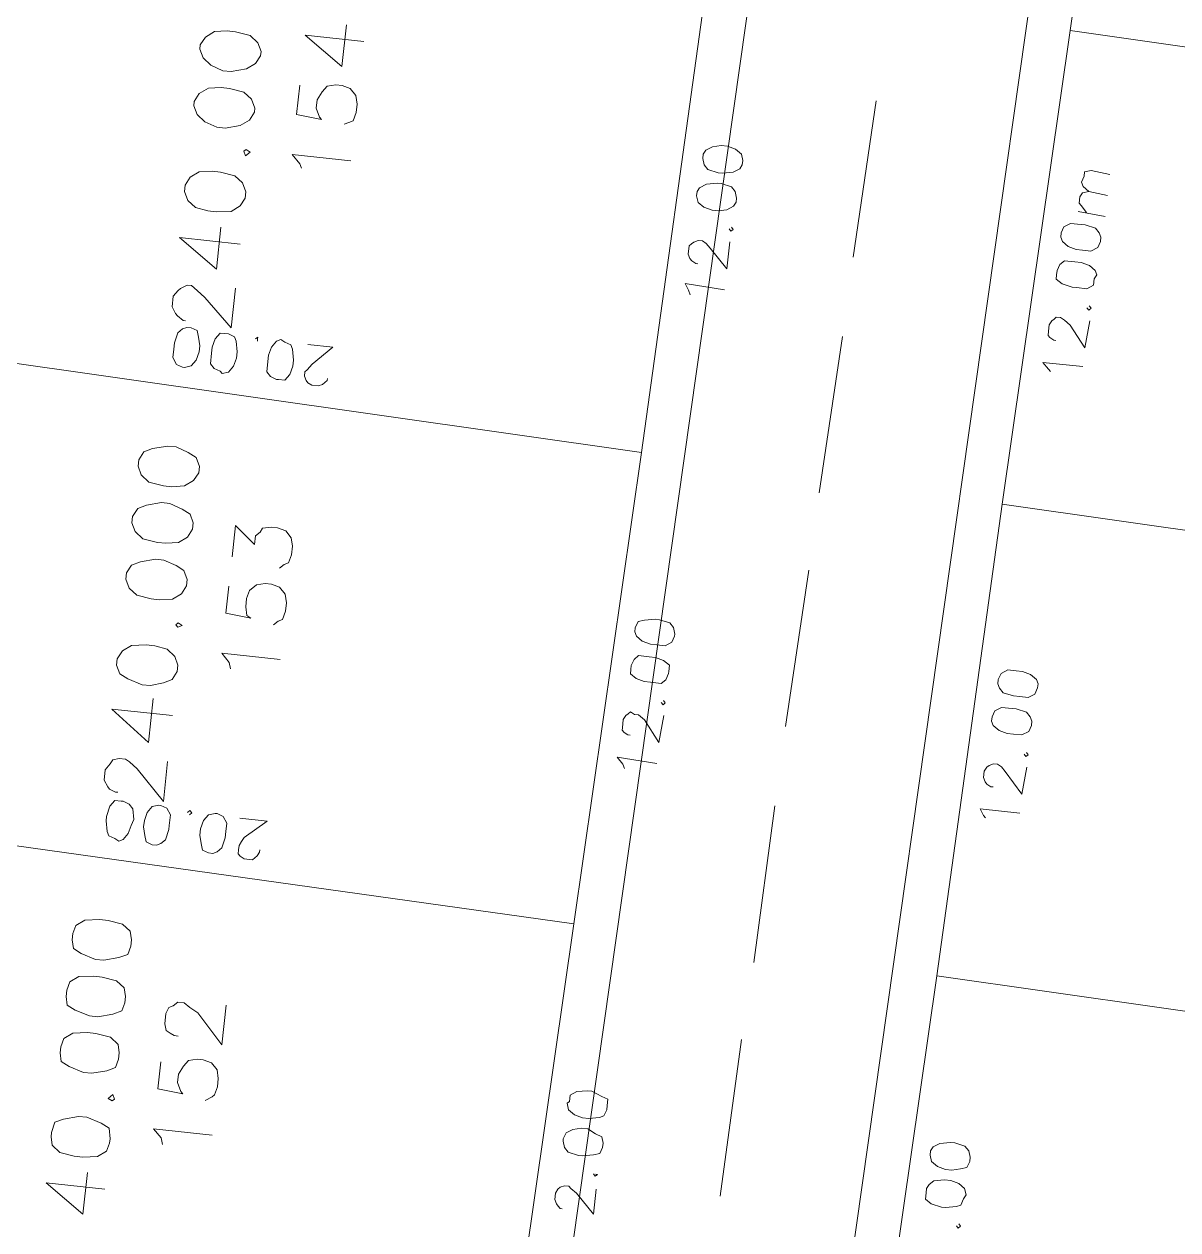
# Model space of a CAD drawing. Header units: metres. Extents: x -977055 to 805873, y -1033982 to 242021.
# Drawn here: x 2513.19 to 2542.32, y 898.43 to 928.87 of the extents above; entities that cross this region are included whole.
import ezdxf

# ---------------------------------------------------------------- set-up
doc = ezdxf.new("R2010")
doc.units = ezdxf.units.M
for name, color, linetype in [('PDF_acera', 7, 'Continuous'), ('PDF_areas por lote', 7, 'Continuous'), ('PDF_COTAS', 7, 'Continuous'), ('PDF_linea de centro', 7, 'Continuous'), ('PDF_lote nuevo', 7, 'Continuous'), ('PDF_LOTES', 7, 'Continuous'), ('PDF_No. lotes', 7, 'Continuous')]:
    doc.layers.add(name, color=color, linetype=linetype)

# ---------------------------------------------------------------- blocks, each defined once
blk = doc.blocks.new('CALLE')
at = {"layer": 'PDF_acera', "lineweight": 9}
for points in [[(-129.421152, -59.69376), (-128.0664, -58.42368), (-71.378496, -60.3288), (-70.108416, -61.683552), (-71.166816, -92.800512), (-72.521568, -94.070592), (-129.209472, -92.165472), (-130.479552, -90.768384)], [(-129.421152, -97.753824), (-72.690912, -99.658944), (-71.420832, -101.013696), (-72.479232, -132.130656), (-73.833984, -133.400736), (-130.564224, -131.495616), (-131.834304, -130.140864), (-130.775904, -99.023904)]]:
    blk.add_lwpolyline(points, close=True, dxfattribs=at)
at = {"layer": 'PDF_areas por lote', "lineweight": 9}
for points in [[(-116.720352, -83.105568), (-116.720352, -81.92016), (-117.27072, -82.724544), (-116.424, -82.724544)], [(-108.761184, -82.512864), (-108.761184, -82.470528), (-108.718848, -82.34352), (-108.676512, -82.301184), (-108.549504, -82.216512), (-108.337824, -82.216512), (-108.210816, -82.301184), (-108.126144, -82.34352), (-108.083808, -82.470528), (-108.083808, -82.597536), (-108.126144, -82.682208), (-108.253152, -82.851552), (-108.845856, -83.444256), (-108.041472, -83.444256)], [(-107.11008, -83.444256), (-107.11008, -82.216512), (-107.702784, -83.020896), (-106.813728, -83.020896)], [(-99.193248, -82.851552), (-99.193248, -82.809216), (-99.108576, -82.682208), (-99.06624, -82.639872), (-98.939232, -82.5552), (-98.727552, -82.5552), (-98.600544, -82.639872), (-98.558208, -82.682208), (-98.473536, -82.809216), (-98.473536, -82.893888), (-98.558208, -83.020896), (-98.685216, -83.19024), (-99.235584, -83.782944), (-98.4312, -83.782944)], [(-97.542144, -83.782944), (-97.542144, -82.5552), (-98.092512, -83.359584), (-97.245792, -83.359584)]]:
    blk.add_lwpolyline(points, dxfattribs=at)
for points in [[(-115.78896, -81.92016), (-115.958304, -81.962496), (-116.085312, -82.13184), (-116.127648, -82.428192), (-116.127648, -82.597536), (-116.085312, -82.893888), (-115.958304, -83.063232), (-115.78896, -83.105568), (-115.704288, -83.105568), (-115.492608, -83.063232), (-115.407936, -82.893888), (-115.323264, -82.597536), (-115.323264, -82.428192), (-115.407936, -82.13184), (-115.492608, -81.962496), (-115.704288, -81.92016)], [(-114.09552, -81.92016), (-114.264864, -81.962496), (-114.349536, -82.13184), (-114.434208, -82.428192), (-114.434208, -82.597536), (-114.349536, -82.893888), (-114.264864, -83.063232), (-114.09552, -83.105568), (-113.968512, -83.105568), (-113.799168, -83.063232), (-113.67216, -82.893888), (-113.629824, -82.597536), (-113.629824, -82.428192), (-113.67216, -82.13184), (-113.799168, -81.962496), (-113.968512, -81.92016)], [(-112.952448, -81.92016), (-113.121792, -81.962496), (-113.206464, -82.13184), (-113.291136, -82.428192), (-113.291136, -82.597536), (-113.206464, -82.893888), (-113.121792, -83.063232), (-112.952448, -83.105568), (-112.82544, -83.105568), (-112.656096, -83.063232), (-112.529088, -82.893888), (-112.486752, -82.597536), (-112.486752, -82.428192), (-112.529088, -82.13184), (-112.656096, -81.962496), (-112.82544, -81.92016)], [(-111.809376, -81.92016), (-111.97872, -81.962496), (-112.063392, -82.13184), (-112.148064, -82.428192), (-112.148064, -82.597536), (-112.063392, -82.893888), (-111.97872, -83.063232), (-111.809376, -83.105568), (-111.682368, -83.105568), (-111.513024, -83.063232), (-111.386016, -82.893888), (-111.34368, -82.597536), (-111.34368, -82.428192), (-111.386016, -82.13184), (-111.513024, -81.962496), (-111.682368, -81.92016)], [(-106.221024, -82.216512), (-106.390368, -82.301184), (-106.47504, -82.470528), (-106.559712, -82.76688), (-106.559712, -82.936224), (-106.47504, -83.19024), (-106.390368, -83.359584), (-106.221024, -83.444256), (-106.094016, -83.444256), (-105.924672, -83.359584), (-105.797664, -83.19024), (-105.755328, -82.936224), (-105.755328, -82.76688), (-105.797664, -82.470528), (-105.924672, -82.301184), (-106.094016, -82.216512)], [(-104.485248, -82.216512), (-104.654592, -82.301184), (-104.7816, -82.470528), (-104.823936, -82.76688), (-104.823936, -82.936224), (-104.7816, -83.19024), (-104.654592, -83.359584), (-104.485248, -83.444256), (-104.35824, -83.444256), (-104.188896, -83.359584), (-104.104224, -83.19024), (-104.019552, -82.936224), (-104.019552, -82.76688), (-104.104224, -82.470528), (-104.188896, -82.301184), (-104.35824, -82.216512)], [(-103.342176, -82.216512), (-103.51152, -82.301184), (-103.638528, -82.470528), (-103.680864, -82.76688), (-103.680864, -82.936224), (-103.638528, -83.19024), (-103.51152, -83.359584), (-103.342176, -83.444256), (-103.215168, -83.444256), (-103.045824, -83.359584), (-102.961152, -83.19024), (-102.87648, -82.936224), (-102.87648, -82.76688), (-102.961152, -82.470528), (-103.045824, -82.301184), (-103.215168, -82.216512)], [(-102.199104, -82.216512), (-102.368448, -82.301184), (-102.495456, -82.470528), (-102.537792, -82.76688), (-102.537792, -82.936224), (-102.495456, -83.19024), (-102.368448, -83.359584), (-102.199104, -83.444256), (-102.072096, -83.444256), (-101.902752, -83.359584), (-101.81808, -83.19024), (-101.733408, -82.936224), (-101.733408, -82.76688), (-101.81808, -82.470528), (-101.902752, -82.301184), (-102.072096, -82.216512)], [(-96.610752, -82.5552), (-96.780096, -82.639872), (-96.907104, -82.809216), (-96.94944, -83.063232), (-96.94944, -83.232576), (-96.907104, -83.528928), (-96.780096, -83.698272), (-96.610752, -83.782944), (-96.483744, -83.782944), (-96.3144, -83.698272), (-96.187392, -83.528928), (-96.145056, -83.232576), (-96.145056, -83.063232), (-96.187392, -82.809216), (-96.3144, -82.639872), (-96.483744, -82.5552)], [(-94.874976, -82.5552), (-95.04432, -82.639872), (-95.171328, -82.809216), (-95.256, -83.063232), (-95.256, -83.232576), (-95.171328, -83.528928), (-95.04432, -83.698272), (-94.874976, -83.782944), (-94.790304, -83.782944), (-94.62096, -83.698272), (-94.493952, -83.528928), (-94.451616, -83.232576), (-94.451616, -83.063232), (-94.493952, -82.809216), (-94.62096, -82.639872), (-94.790304, -82.5552)], [(-93.731904, -82.5552), (-93.901248, -82.639872), (-94.028256, -82.809216), (-94.112928, -83.063232), (-94.112928, -83.232576), (-94.028256, -83.528928), (-93.901248, -83.698272), (-93.731904, -83.782944), (-93.647232, -83.782944), (-93.477888, -83.698272), (-93.35088, -83.528928), (-93.308544, -83.232576), (-93.308544, -83.063232), (-93.35088, -82.809216), (-93.477888, -82.639872), (-93.647232, -82.5552)], [(-114.899904, -82.97856), (-114.94224, -83.063232), (-114.899904, -83.105568), (-114.815232, -83.063232)], [(-105.289632, -83.317248), (-105.331968, -83.359584), (-105.289632, -83.444256), (-105.247296, -83.359584)], [(-95.67936, -83.655936), (-95.764032, -83.698272), (-95.67936, -83.782944), (-95.637024, -83.698272)]]:
    blk.add_lwpolyline(points, close=True, dxfattribs=at)
at = {"layer": 'PDF_COTAS', "lineweight": 9}
for points in [[(-109.734912, -82.639872), (-109.692576, -82.724544), (-109.565568, -82.809216), (-109.396224, -82.851552), (-109.269216, -82.893888), (-109.057536, -82.851552), (-108.972864, -82.76688), (-108.930528, -82.639872), (-108.930528, -82.597536), (-108.930528, -82.470528), (-109.057536, -82.385856), (-109.269216, -82.34352), (-109.353888, -82.34352), (-109.565568, -82.385856), (-109.65024, -82.428192), (-109.692576, -82.5552)], [(-109.734912, -82.639872), (-109.692576, -82.724544), (-109.565568, -82.809216), (-109.396224, -82.851552), (-109.269216, -82.893888), (-109.057536, -82.851552), (-108.972864, -82.76688), (-108.930528, -82.639872), (-108.930528, -82.597536), (-108.930528, -82.470528), (-109.057536, -82.385856), (-109.269216, -82.34352), (-109.353888, -82.34352), (-109.565568, -82.385856), (-109.65024, -82.428192), (-109.692576, -82.5552)], [(-100.12464, -82.936224), (-100.082304, -83.063232), (-99.955296, -83.147904), (-99.785952, -83.19024), (-99.658944, -83.19024), (-99.4896, -83.147904), (-99.362592, -83.105568), (-99.320256, -82.97856), (-99.320256, -82.893888), (-99.362592, -82.809216), (-99.447264, -82.724544), (-99.658944, -82.682208), (-99.785952, -82.682208), (-99.955296, -82.682208), (-100.082304, -82.76688), (-100.12464, -82.893888)], [(-100.12464, -82.936224), (-100.082304, -83.063232), (-99.955296, -83.147904), (-99.785952, -83.19024), (-99.658944, -83.19024), (-99.4896, -83.147904), (-99.362592, -83.105568), (-99.320256, -82.97856), (-99.320256, -82.893888), (-99.362592, -82.809216), (-99.447264, -82.724544), (-99.658944, -82.682208), (-99.785952, -82.682208), (-99.955296, -82.682208), (-100.082304, -82.76688), (-100.12464, -82.893888)], [(-109.734912, -83.40192), (-109.692576, -83.486592), (-109.607904, -83.571264), (-109.396224, -83.6136), (-109.311552, -83.6136), (-109.099872, -83.6136), (-108.972864, -83.528928), (-108.930528, -83.40192), (-108.930528, -83.359584), (-108.972864, -83.232576), (-109.099872, -83.147904), (-109.269216, -83.105568), (-109.396224, -83.105568), (-109.565568, -83.147904), (-109.692576, -83.19024), (-109.734912, -83.317248)], [(-109.734912, -83.40192), (-109.692576, -83.486592), (-109.607904, -83.571264), (-109.396224, -83.6136), (-109.311552, -83.6136), (-109.099872, -83.6136), (-108.972864, -83.528928), (-108.930528, -83.40192), (-108.930528, -83.359584), (-108.972864, -83.232576), (-109.099872, -83.147904), (-109.269216, -83.105568), (-109.396224, -83.105568), (-109.565568, -83.147904), (-109.692576, -83.19024), (-109.734912, -83.317248)], [(-100.166976, -83.698272), (-100.12464, -83.82528), (-99.997632, -83.909952), (-99.828288, -83.952288), (-99.70128, -83.952288), (-99.4896, -83.909952), (-99.404928, -83.867616), (-99.362592, -83.740608), (-99.362592, -83.655936), (-99.362592, -83.571264), (-99.4896, -83.486592), (-99.658944, -83.444256), (-99.785952, -83.444256), (-99.997632, -83.444256), (-100.082304, -83.528928), (-100.12464, -83.655936)], [(-100.166976, -83.698272), (-100.12464, -83.82528), (-99.997632, -83.909952), (-99.828288, -83.952288), (-99.70128, -83.952288), (-99.4896, -83.909952), (-99.404928, -83.867616), (-99.362592, -83.740608), (-99.362592, -83.655936), (-99.362592, -83.571264), (-99.4896, -83.486592), (-99.658944, -83.444256), (-99.785952, -83.444256), (-99.997632, -83.444256), (-100.082304, -83.528928), (-100.12464, -83.655936)], [(-109.0152, -83.952288), (-108.972864, -83.994624), (-109.0152, -84.03696), (-109.057536, -83.994624), (-109.0152, -84.03696), (-108.972864, -83.994624)], [(-109.777248, -84.544992), (-109.734912, -84.629664), (-109.65024, -84.714336), (-109.43856, -84.756672), (-109.311552, -84.756672), (-109.142208, -84.756672), (-109.0152, -84.672), (-108.972864, -84.544992), (-108.972864, -84.502656), (-109.0152, -84.375648), (-109.142208, -84.290976), (-109.311552, -84.24864), (-109.43856, -84.24864), (-109.607904, -84.290976), (-109.734912, -84.333312), (-109.777248, -84.46032)], [(-109.777248, -84.544992), (-109.734912, -84.629664), (-109.65024, -84.714336), (-109.43856, -84.756672), (-109.311552, -84.756672), (-109.142208, -84.756672), (-109.0152, -84.672), (-108.972864, -84.544992), (-108.972864, -84.502656), (-109.0152, -84.375648), (-109.142208, -84.290976), (-109.311552, -84.24864), (-109.43856, -84.24864), (-109.607904, -84.290976), (-109.734912, -84.333312), (-109.777248, -84.46032)], [(-99.404928, -84.290976), (-99.362592, -84.333312), (-99.404928, -84.333312), (-99.447264, -84.333312), (-99.404928, -84.333312), (-99.362592, -84.333312)], [(-100.166976, -84.841344), (-100.166976, -84.968352), (-100.039968, -85.053024), (-99.870624, -85.09536), (-99.743616, -85.09536), (-99.531936, -85.053024), (-99.447264, -85.010688), (-99.404928, -84.88368), (-99.362592, -84.799008), (-99.404928, -84.714336), (-99.531936, -84.629664), (-99.70128, -84.587328), (-99.828288, -84.587328), (-100.039968, -84.587328), (-100.12464, -84.672), (-100.166976, -84.799008)], [(-100.166976, -84.841344), (-100.166976, -84.968352), (-100.039968, -85.053024), (-99.870624, -85.09536), (-99.743616, -85.09536), (-99.531936, -85.053024), (-99.447264, -85.010688), (-99.404928, -84.88368), (-99.362592, -84.799008), (-99.404928, -84.714336), (-99.531936, -84.629664), (-99.70128, -84.587328), (-99.828288, -84.587328), (-100.039968, -84.587328), (-100.12464, -84.672), (-100.166976, -84.799008)], [(-109.0152, -85.010688), (-109.0152, -85.561056), (-109.396224, -85.137696), (-109.480896, -85.09536), (-109.565568, -85.053024), (-109.65024, -85.053024), (-109.734912, -85.053024), (-109.777248, -85.09536), (-109.819584, -85.180032), (-109.819584, -85.349376), (-109.777248, -85.391712), (-109.734912, -85.434048), (-109.65024, -85.476384), (-109.607904, -85.476384), (-109.65024, -85.476384), (-109.734912, -85.434048), (-109.777248, -85.391712), (-109.819584, -85.349376), (-109.819584, -85.180032), (-109.777248, -85.09536), (-109.734912, -85.053024), (-109.65024, -85.053024), (-109.565568, -85.053024), (-109.480896, -85.09536), (-109.396224, -85.137696), (-109.0152, -85.561056)], [(-99.404928, -85.349376), (-99.404928, -85.857408), (-99.785952, -85.476384), (-99.91296, -85.391712), (-99.955296, -85.349376), (-100.039968, -85.349376), (-100.12464, -85.391712), (-100.166976, -85.434048), (-100.209312, -85.51872), (-100.209312, -85.645728), (-100.166976, -85.7304), (-100.12464, -85.772736), (-100.082304, -85.815072), (-100.039968, -85.815072), (-100.082304, -85.815072), (-100.12464, -85.772736), (-100.166976, -85.7304), (-100.209312, -85.645728), (-100.209312, -85.51872), (-100.166976, -85.434048), (-100.12464, -85.391712), (-100.039968, -85.349376), (-99.955296, -85.349376), (-99.91296, -85.391712), (-99.785952, -85.476384), (-99.404928, -85.857408)], [(-114.772896, -92.165472), (-114.899904, -92.207808), (-114.984576, -92.29248), (-115.026912, -92.50416), (-115.026912, -92.588832), (-114.984576, -92.800512), (-114.94224, -92.92752), (-114.815232, -92.969856), (-114.73056, -92.969856), (-114.603552, -92.92752), (-114.561216, -92.800512), (-114.476544, -92.631168), (-114.476544, -92.50416), (-114.51888, -92.334816), (-114.603552, -92.207808), (-114.73056, -92.165472)], [(-114.010848, -92.165472), (-114.137856, -92.207808), (-114.222528, -92.334816), (-114.264864, -92.50416), (-114.264864, -92.631168), (-114.222528, -92.842848), (-114.180192, -92.92752), (-114.053184, -92.969856), (-113.968512, -92.969856), (-113.841504, -92.969856), (-113.799168, -92.842848), (-113.714496, -92.631168), (-113.714496, -92.546496), (-113.756832, -92.334816), (-113.841504, -92.207808), (-113.968512, -92.207808)], [(-105.20496, -92.50416), (-105.289632, -92.50416), (-105.374304, -92.631168), (-105.41664, -92.800512), (-105.41664, -92.92752), (-105.41664, -93.1392), (-105.331968, -93.223872), (-105.20496, -93.266208), (-105.162624, -93.266208), (-105.035616, -93.266208), (-104.950944, -93.1392), (-104.908608, -92.969856), (-104.908608, -92.842848), (-104.908608, -92.631168), (-104.99328, -92.546496), (-105.120288, -92.50416)], [(-104.442912, -92.50416), (-104.527584, -92.546496), (-104.612256, -92.673504), (-104.654592, -92.842848), (-104.654592, -92.969856), (-104.654592, -93.1392), (-104.56992, -93.266208), (-104.442912, -93.308544), (-104.400576, -93.308544), (-104.273568, -93.266208), (-104.188896, -93.181536), (-104.14656, -92.969856), (-104.14656, -92.885184), (-104.188896, -92.673504), (-104.231232, -92.546496), (-104.35824, -92.50416)], [(-95.594688, -92.800512), (-95.721696, -92.842848), (-95.806368, -92.969856), (-95.848704, -93.1392), (-95.848704, -93.266208), (-95.806368, -93.435552), (-95.721696, -93.56256), (-95.637024, -93.604896), (-95.552352, -93.604896), (-95.425344, -93.56256), (-95.340672, -93.477888), (-95.298336, -93.266208), (-95.298336, -93.181536), (-95.340672, -92.969856), (-95.425344, -92.842848), (-95.510016, -92.800512)], [(-94.83264, -92.842848), (-94.959648, -92.885184), (-95.04432, -92.969856), (-95.086656, -93.181536), (-95.086656, -93.266208), (-95.04432, -93.477888), (-94.959648, -93.604896), (-94.874976, -93.647232), (-94.790304, -93.647232), (-94.663296, -93.604896), (-94.578624, -93.477888), (-94.536288, -93.308544), (-94.536288, -93.181536), (-94.578624, -93.012192), (-94.663296, -92.885184), (-94.747968, -92.842848)], [(-115.026912, -99.531936), (-115.15392, -99.531936), (-115.238592, -99.658944), (-115.280928, -99.870624), (-115.280928, -99.955296), (-115.238592, -100.166976), (-115.196256, -100.251648), (-115.069248, -100.293984), (-114.984576, -100.33632), (-114.857568, -100.293984), (-114.772896, -100.166976), (-114.73056, -99.997632), (-114.73056, -99.870624), (-114.772896, -99.658944), (-114.857568, -99.574272), (-114.94224, -99.531936)], [(-114.264864, -99.531936), (-114.391872, -99.574272), (-114.476544, -99.70128), (-114.51888, -99.870624), (-114.51888, -99.997632), (-114.476544, -100.166976), (-114.434208, -100.293984), (-114.3072, -100.33632), (-114.222528, -100.33632), (-114.09552, -100.293984), (-114.010848, -100.209312), (-113.968512, -99.997632), (-113.968512, -99.91296), (-114.010848, -99.70128), (-114.09552, -99.574272), (-114.180192, -99.531936)], [(-105.458976, -99.828288), (-105.543648, -99.870624), (-105.62832, -99.997632), (-105.670656, -100.166976), (-105.670656, -100.293984), (-105.670656, -100.463328), (-105.585984, -100.590336), (-105.458976, -100.632672), (-105.374304, -100.632672), (-105.289632, -100.590336), (-105.20496, -100.505664), (-105.162624, -100.293984), (-105.162624, -100.209312), (-105.162624, -99.997632), (-105.247296, -99.870624), (-105.374304, -99.828288)], [(-104.696928, -99.870624), (-104.7816, -99.91296), (-104.866272, -99.997632), (-104.908608, -100.209312), (-104.908608, -100.33632), (-104.908608, -100.505664), (-104.823936, -100.632672), (-104.696928, -100.675008), (-104.612256, -100.675008), (-104.527584, -100.632672), (-104.442912, -100.505664), (-104.400576, -100.33632), (-104.400576, -100.209312), (-104.400576, -100.039968), (-104.485248, -99.91296), (-104.612256, -99.870624)], [(-96.399072, -100.166976), (-96.483744, -100.166976), (-96.568416, -100.293984), (-96.610752, -100.505664), (-96.610752, -100.590336), (-96.610752, -100.802016), (-96.52608, -100.929024), (-96.399072, -100.929024), (-96.3144, -100.97136), (-96.229728, -100.929024), (-96.145056, -100.802016), (-96.10272, -100.632672), (-96.10272, -100.505664), (-96.10272, -100.293984), (-96.187392, -100.209312), (-96.3144, -100.166976)], [(-95.637024, -100.166976), (-95.721696, -100.209312), (-95.806368, -100.33632), (-95.848704, -100.505664), (-95.848704, -100.632672), (-95.848704, -100.802016), (-95.764032, -100.929024), (-95.637024, -100.97136), (-95.552352, -100.97136), (-95.46768, -100.929024), (-95.383008, -100.844352), (-95.340672, -100.632672), (-95.340672, -100.548), (-95.340672, -100.33632), (-95.425344, -100.209312), (-95.552352, -100.166976)]]:
    blk.add_lwpolyline(points, close=True, dxfattribs=at)
for points in [[(-116.127648, -92.29248), (-116.127648, -92.250144), (-116.085312, -92.207808), (-116.042976, -92.165472), (-115.958304, -92.123136), (-115.831296, -92.123136), (-115.746624, -92.165472), (-115.704288, -92.207808), (-115.661952, -92.29248), (-115.661952, -92.377152), (-115.704288, -92.419488), (-115.78896, -92.546496), (-116.169984, -92.92752), (-115.661952, -92.92752)], [(-107.194752, -92.588832), (-107.11008, -92.546496), (-106.983072, -92.419488), (-107.025408, -93.223872)], [(-106.517376, -92.631168), (-106.517376, -92.588832), (-106.47504, -92.50416), (-106.432704, -92.461824), (-106.390368, -92.461824), (-106.221024, -92.461824), (-106.136352, -92.50416), (-106.094016, -92.546496), (-106.05168, -92.588832), (-106.094016, -92.673504), (-106.094016, -92.758176), (-106.178688, -92.885184), (-106.602048, -93.223872), (-106.05168, -93.266208)], [(-97.58448, -92.885184), (-97.499808, -92.842848), (-97.3728, -92.758176), (-97.415136, -93.56256)], [(-96.94944, -92.969856), (-96.94944, -92.92752), (-96.907104, -92.842848), (-96.864768, -92.800512), (-96.780096, -92.758176), (-96.610752, -92.758176), (-96.568416, -92.800512), (-96.52608, -92.842848), (-96.483744, -92.92752), (-96.483744, -93.012192), (-96.52608, -93.096864), (-96.610752, -93.181536), (-96.991776, -93.56256), (-96.441408, -93.56256)], [(-115.3656, -92.842848), (-115.407936, -92.885184), (-115.3656, -92.92752), (-115.3656, -92.885184)], [(-105.797664, -93.181536), (-105.84, -93.223872), (-105.797664, -93.266208), (-105.755328, -93.223872)], [(-96.187392, -93.520224), (-96.229728, -93.56256), (-96.187392, -93.604896), (-96.145056, -93.56256)], [(-107.406432, -99.91296), (-107.364096, -99.870624), (-107.237088, -99.785952), (-107.237088, -100.590336)], [(-106.771392, -99.997632), (-106.771392, -99.955296), (-106.729056, -99.870624), (-106.68672, -99.828288), (-106.602048, -99.785952), (-106.47504, -99.785952), (-106.390368, -99.828288), (-106.348032, -99.870624), (-106.305696, -99.955296), (-106.305696, -100.039968), (-106.348032, -100.12464), (-106.432704, -100.209312), (-106.856064, -100.590336), (-106.305696, -100.632672)], [(-98.346528, -100.251648), (-98.304192, -100.209312), (-98.177184, -100.082304), (-98.177184, -100.886688)], [(-115.619616, -100.209312), (-115.661952, -100.251648), (-115.619616, -100.293984), (-115.57728, -100.251648)], [(-97.711488, -100.293984), (-97.711488, -100.251648), (-97.669152, -100.166976), (-97.626816, -100.12464), (-97.542144, -100.12464), (-97.415136, -100.12464), (-97.330464, -100.166976), (-97.288128, -100.209312), (-97.245792, -100.251648), (-97.245792, -100.33632), (-97.288128, -100.420992), (-97.3728, -100.548), (-97.79616, -100.886688), (-97.245792, -100.929024)], [(-106.05168, -100.548), (-106.094016, -100.590336), (-106.05168, -100.632672), (-106.009344, -100.590336)], [(-95.128992, -101.013696), (-95.086656, -100.463328)], [(-95.086656, -100.632672), (-94.959648, -100.505664), (-94.917312, -100.463328), (-94.790304, -100.463328), (-94.705632, -100.505664), (-94.663296, -100.632672), (-94.705632, -101.013696)], [(-94.663296, -100.632672), (-94.578624, -100.505664), (-94.493952, -100.463328), (-94.366944, -100.505664), (-94.282272, -100.505664), (-94.239936, -100.632672), (-94.282272, -101.013696)], [(-96.991776, -100.844352), (-97.034112, -100.886688), (-96.991776, -100.929024), (-96.94944, -100.886688)]]:
    blk.add_lwpolyline(points, dxfattribs=at)
at = {"layer": 'PDF_linea de centro', "lineweight": 9}
for points in [[(-112.359744, -95.510016), (-115.534944, -95.425344)], [(-107.618112, -95.67936), (-110.793312, -95.594688)], [(-102.834144, -95.848704), (-106.009344, -95.721696)], [(-98.092512, -96.018048), (-101.267712, -95.89104)], [(-93.308544, -96.187392), (-96.483744, -96.060384)]]:
    blk.add_lwpolyline(points, dxfattribs=at)
at = {"layer": 'PDF_lote nuevo', "lineweight": 9}
blk.add_lwpolyline([(-82.428192, -116.254656), (-81.877824, -100.251648), (-91.488096, -99.91296), (-92.038464, -115.915968)], close=True, dxfattribs=at)
at = {"layer": 'PDF_LOTES', "lineweight": 20}
for points in [[(-120.02256, -91.572768), (-110.412288, -91.911456), (-109.904256, -75.908448), (-119.472192, -75.56976)], [(-110.412288, -91.911456), (-100.844352, -92.250144), (-100.293984, -76.247136), (-109.904256, -75.908448)], [(-100.844352, -92.250144), (-91.23408, -92.546496), (-90.683712, -76.585824), (-100.293984, -76.247136)], [(-120.826944, -114.94224), (-111.216672, -115.238592), (-110.666304, -99.27792), (-120.276576, -98.939232)], [(-111.216672, -115.238592), (-101.648736, -115.57728), (-101.098368, -99.574272), (-110.666304, -99.27792)], [(-101.648736, -115.57728), (-92.038464, -115.915968), (-91.488096, -99.91296), (-101.098368, -99.574272)], [(-92.038464, -115.915968), (-82.428192, -116.254656), (-81.877824, -100.251648), (-91.488096, -99.91296)]]:
    blk.add_lwpolyline(points, close=True, dxfattribs=at)
at = {"layer": 'PDF_No. lotes', "lineweight": 20}
for points in [[(-115.704288, -84.163968), (-115.57728, -84.121632), (-115.407936, -83.952288), (-115.407936, -85.137696)], [(-114.053184, -83.952288), (-114.603552, -83.952288), (-114.645888, -84.46032), (-114.603552, -84.417984), (-114.434208, -84.333312), (-114.264864, -84.333312), (-114.09552, -84.417984), (-113.968512, -84.502656), (-113.926176, -84.672), (-113.926176, -84.799008), (-113.968512, -84.968352), (-114.09552, -85.09536), (-114.264864, -85.137696), (-114.434208, -85.137696), (-114.603552, -85.09536), (-114.645888, -85.053024), (-114.73056, -84.926016)], [(-113.502816, -84.24864), (-113.502816, -84.163968), (-113.46048, -84.079296), (-113.418144, -83.994624), (-113.291136, -83.952288), (-113.079456, -83.952288), (-112.952448, -83.994624), (-112.910112, -84.079296), (-112.82544, -84.163968), (-112.82544, -84.290976), (-112.910112, -84.417984), (-112.994784, -84.587328), (-113.587488, -85.137696), (-112.783104, -85.137696)], [(-106.05168, -84.502656), (-105.924672, -84.46032), (-105.755328, -84.290976), (-105.755328, -85.476384)], [(-104.400576, -84.290976), (-104.950944, -84.290976), (-104.99328, -84.799008), (-104.950944, -84.714336), (-104.7816, -84.672), (-104.612256, -84.672), (-104.442912, -84.714336), (-104.315904, -84.841344), (-104.273568, -85.010688), (-104.273568, -85.137696), (-104.315904, -85.30704), (-104.442912, -85.434048), (-104.612256, -85.476384), (-104.7816, -85.476384), (-104.950944, -85.434048), (-104.99328, -85.349376), (-105.077952, -85.264704)], [(-103.807872, -84.290976), (-103.172832, -84.290976), (-103.51152, -84.714336), (-103.342176, -84.714336), (-103.257504, -84.799008), (-103.172832, -84.841344), (-103.130496, -85.010688), (-103.130496, -85.137696), (-103.172832, -85.30704), (-103.29984, -85.434048), (-103.469184, -85.476384), (-103.638528, -85.476384), (-103.807872, -85.434048), (-103.850208, -85.349376), (-103.93488, -85.264704)], [(-95.89104, -84.841344), (-95.806368, -84.799008), (-95.637024, -84.629664), (-95.637024, -85.815072)], [(-94.239936, -84.629664), (-94.83264, -84.629664), (-94.874976, -85.137696), (-94.83264, -85.09536), (-94.663296, -85.010688), (-94.493952, -85.010688), (-94.324608, -85.09536), (-94.1976, -85.180032), (-94.155264, -85.349376), (-94.155264, -85.476384), (-94.1976, -85.645728), (-94.324608, -85.772736), (-94.493952, -85.815072), (-94.663296, -85.815072), (-94.83264, -85.772736), (-94.874976, -85.688064), (-94.917312, -85.603392)], [(-93.223872, -85.815072), (-93.223872, -84.629664), (-93.77424, -85.434048), (-92.92752, -85.434048)]]:
    blk.add_lwpolyline(points, dxfattribs=at)

msp = doc.modelspace()

# ---------------------------------------------------------------- block references
at = {"xscale": 1.255773352820658, "yscale": 1.255773352820658, "zscale": 1.255773352820658, "rotation": 83.85573648860341}
msp.add_blockref('CALLE', (2427.15058, 1056.36283, 1015.371), dxfattribs=at)

doc.saveas('drawing.dxf')
